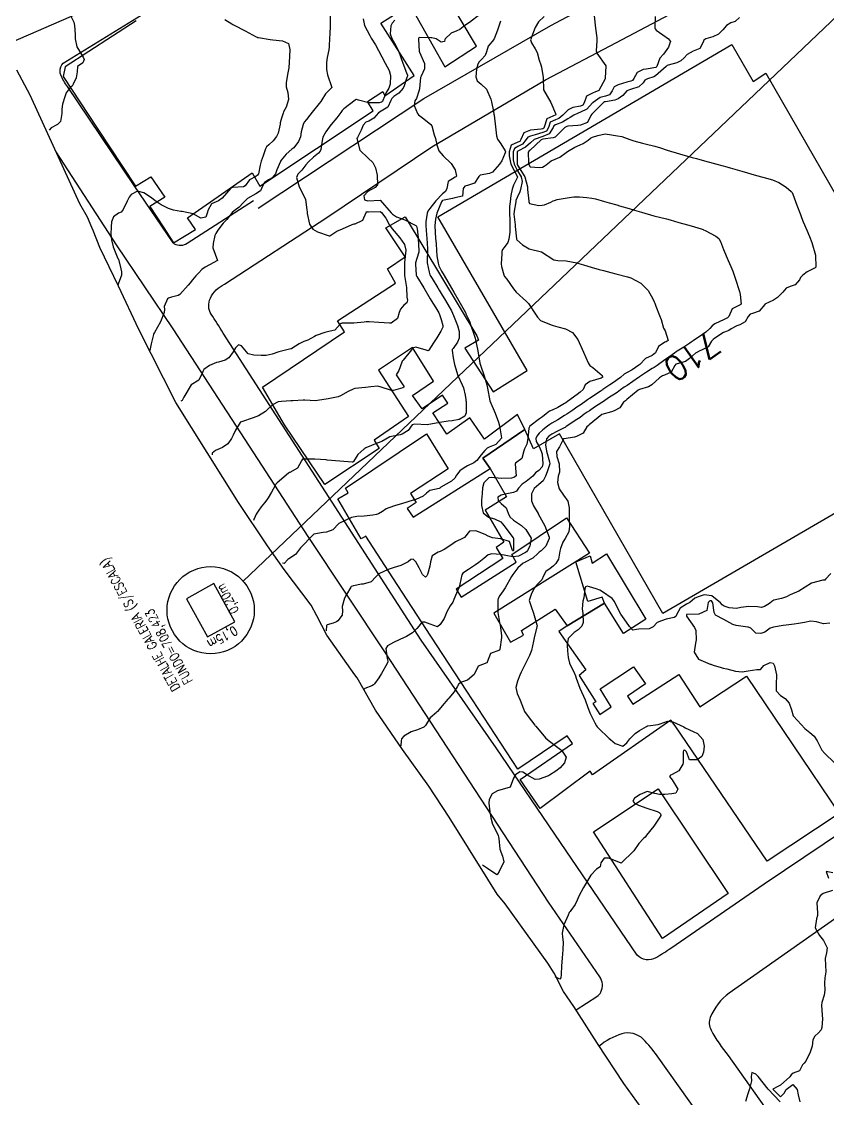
# Model space of a CAD drawing. Header units: metres. Extents: x 298520 to 308411, y 7433745 to 7450750.
# Drawn here: x 307420.9 to 307550.6, y 7434350.4 to 7434523.5 of the extents above; entities that cross this region are included whole.
import ezdxf
from ezdxf.enums import TextEntityAlignment as Align

# ---------------------------------------------------------------- set-up
doc = ezdxf.new("R2010")
doc.units = ezdxf.units.M
doc.header["$LTSCALE"] = 10
doc.linetypes.add('CONTINUO', pattern=[0])
for name, color, linetype in [('Area', 45, 'Continuous'), ('Cotas', 45, 'Continuous'), ('Curvas de Nivel 1m', 11, 'Continuous'), ('Curvas de Nivel 5m', 15, 'Continuous'), ('Edificações', 30, 'Continuous'), ('TEXTO', 45, 'Continuous'), ('Vias Primárias', 230, 'Continuous')]:
    doc.layers.add(name, color=color, linetype=linetype)
doc.styles.add('ROMANS', font='romans', dxfattribs={"height": 0.2})
doc.styles.add('Style-STANDARD', font='STANDARD.shx')

msp = doc.modelspace()

# ---------------------------------------------------------------- linework, layer by layer
at = {"layer": 'Area'}
msp.add_polyline3d([(307521.2, 7434348.15, 714.58), (307517.72, 7434352.97, 714.68), (307513.47, 7434359.37, 708.46), (307509.68, 7434365.32, 708.65), (307507.99, 7434367.77, 714.06), (307506.51, 7434370.71, 714.01), (307505.5, 7434372.3, 714.02), (307498.65, 7434381.82, 714.55), (307497.34, 7434383.37, 714.36), (307495.84, 7434385.78, 712.64), (307489.65, 7434395.74, 714.65), (307486.36, 7434400.69, 713.29), (307482.14, 7434406.62, 714.68), (307477.83, 7434412.94, 717.25), (307474.87, 7434418.12, 715.27), (307474.49, 7434418.61, 715.5), (307470, 7434424.96, 716.23), (307468.38, 7434428.07, 716.09), (307467.45, 7434429.77, 714.9), (307463.11, 7434435.51, 713.87), (307460.48, 7434439.31, 718.08), (307455.78, 7434446.27, 720.07), (307445.73, 7434462.31, 719.24), (307439.81, 7434474.07, 717.93), (307436.52, 7434480.98, 718.51), (307433.54, 7434487.19, 718.73), (307432.47, 7434489.94, 719.03), (307432.24, 7434490.41, 719.1), (307431.53, 7434492.1, 720.8), (307430.33, 7434494.23, 721.79), (307422.62, 7434511.1, 720.27), (307422.34, 7434511.67, 720.26), (307420.18, 7434515.67, 720.37)], dxfattribs=at)
at = {"layer": 'Curvas de Nivel 1m', "flags": 128}
for points, elevation in [([(307453.61, 7434523.83), (307454.74, 7434523.11), (307454.9, 7434523.01), (307455.12, 7434522.89), (307456.89, 7434521.98), (307458.66, 7434521.06), (307458.8, 7434520.99), (307458.87, 7434520.96), (307459, 7434520.93), (307460.87, 7434520.63), (307461.34, 7434520.57), (307462.87, 7434520.39), (307463.81, 7434519.96), (307464.06, 7434519), (307463.97, 7434517.87), (307463.96, 7434517), (307463.89, 7434516.08), (307463.68, 7434515.01), (307463.44, 7434513.66), (307463.46, 7434513.01), (307463.7, 7434512.08), (307463.85, 7434511), (307463.48, 7434509.75), (307463.05, 7434509.02), (307462.95, 7434508.79), (307462.72, 7434508), (307462.51, 7434507.22), (307462.47, 7434507.02), (307462.15, 7434505.57), (307461.9, 7434505.03), (307461.36, 7434504.35), (307460.67, 7434503.7), (307460.32, 7434503.39), (307460.16, 7434503.05), (307459.77, 7434501.93), (307459.43, 7434501.05), (307459.27, 7434500.41), (307459, 7434499.06), (307458.85, 7434498.82), (307458.61, 7434498.64), (307457.57, 7434498.1), (307456.85, 7434497.09), (307456.58, 7434496.95), (307454.86, 7434496.83), (307454.58, 7434496.73), (307453.19, 7434495.13), (307452.56, 7434494.73), (307451.47, 7434494.23), (307450.88, 7434493.16), (307450.8, 7434492.89), (307450.53, 7434492.06), (307449.75, 7434491.94), (307448.53, 7434492.61), (307446.75, 7434492.99), (307446.54, 7434493.02), (307445.35, 7434493.22), (307444.55, 7434493.46), (307443.37, 7434494.06), (307442.56, 7434494.6), (307441.65, 7434495.27), (307440.57, 7434495.99), (307439.59, 7434496.27), (307438.57, 7434495.72), (307438.26, 7434495.3), (307437.91, 7434494.66), (307437.27, 7434493.32), (307436.95, 7434492.91), (307436.53, 7434492.72), (307435.7, 7434492.16), (307435.42, 7434491.34), (307435.32, 7434490.52), (307435.31, 7434489.34), (307435.4, 7434488.42), (307435.66, 7434487.34), (307436.44, 7434485.47), (307436.49, 7434485.37), (307436.5, 7434485.33), (307436.89, 7434483.79), (307437, 7434483.32), (307436.99, 7434482.75), (307436.47, 7434481.33), (307436.45, 7434481.28), (307436.44, 7434481.23)], 719), ([(307470.54, 7434524.92), (307470.54, 7434523.29), (307470.53, 7434522.92), (307470.45, 7434521.35), (307470.43, 7434520.92), (307470.35, 7434519.43), (307470.29, 7434518.93), (307470.04, 7434517.72), (307469.95, 7434516.93), (307469.96, 7434515.78), (307470.07, 7434514.93), (307470.78, 7434512.92), (307469.79, 7434511.91), (307469.17, 7434510.94), (307469.01, 7434510.68), (307468.75, 7434510.35), (307467.64, 7434508.96), (307467.24, 7434508.45), (307466.72, 7434507.79), (307466.36, 7434507.32), (307466.19, 7434506.98), (307465.89, 7434505.77), (307465.76, 7434504.98), (307465.45, 7434504.21), (307464.67, 7434503.24), (307464.38, 7434502.99), (307463.46, 7434502.2), (307462.64, 7434501.22), (307462.56, 7434501.1), (307462.52, 7434501.02), (307461.98, 7434499.66), (307461.73, 7434499.03), (307461.22, 7434498.41), (307460.6, 7434498.07), (307459.99, 7434497.65), (307459.65, 7434497.05), (307459.31, 7434496.32), (307458.57, 7434495.84), (307457.25, 7434495.08), (307456.56, 7434494.36), (307455.93, 7434493.71), (307455.11, 7434493.1), (307454.8, 7434492.85), (307454.53, 7434492.48), (307453.93, 7434491.71), (307453.34, 7434491.13), (307452.5, 7434489.99), (307452.17, 7434489.47), (307451.98, 7434489.15), (307451.74, 7434487.88), (307451.65, 7434487.15), (307452.44, 7434485.14), (307451.16, 7434484.42), (307450.43, 7434484.03), (307449.91, 7434483.68), (307449.42, 7434483.17), (307448.94, 7434482.65), (307448.41, 7434482.04), (307448.03, 7434481.55), (307447.74, 7434481.19), (307446.38, 7434479.65), (307446.11, 7434479.48), (307445.04, 7434479.22), (307444.53, 7434479.07), (307444.37, 7434478.95), (307443.87, 7434477.72), (307443.89, 7434477.24), (307443.86, 7434476.76), (307443.29, 7434475.25), (307442.31, 7434473.56), (307442.18, 7434473.38), (307442.12, 7434473.26), (307441.78, 7434471.77), (307441.57, 7434470.67)], 718), ([(307475.84, 7434523.94), (307476.02, 7434522.86), (307476.88, 7434521.24), (307477.13, 7434520.85), (307477.79, 7434519.76), (307478.29, 7434518.83), (307478.84, 7434517.81), (307479.38, 7434516.81), (307480.01, 7434515.61), (307480.24, 7434514.81), (307480.17, 7434513.42), (307479.93, 7434512.81), (307479.5, 7434512.09), (307478.98, 7434510.82), (307478.91, 7434510.66), (307478.75, 7434510.56), (307478.37, 7434510.45), (307476.75, 7434510.45), (307475.06, 7434510.87), (307474.75, 7434510.97), (307474.66, 7434510.96), (307474.52, 7434510.87), (307472.74, 7434509.49), (307472.45, 7434509.19), (307472.23, 7434508.9), (307471.59, 7434508.05), (307470.7, 7434506.98), (307470.68, 7434506.95), (307470.65, 7434506.92), (307469.83, 7434505.79), (307469.37, 7434504.93), (307469.22, 7434504.39), (307469.02, 7434502.94), (307468.93, 7434502.66), (307468.65, 7434502.36), (307467.87, 7434501.73), (307467.02, 7434500.96), (307466.63, 7434500.48), (307465.95, 7434499.65), (307465.31, 7434498.98), (307465.12, 7434498.47), (307465.54, 7434496.98), (307466.56, 7434494.97), (307466.8, 7434493.23), (307466.81, 7434492.97), (307466.83, 7434492.67), (307467.22, 7434490.96), (307467.72, 7434490.17), (307468.5, 7434489.71), (307470.34, 7434489.08), (307470.49, 7434489.1), (307471.58, 7434489.83), (307472.51, 7434490.23), (307474.08, 7434490.88), (307474.38, 7434491), (307474.52, 7434491.04), (307475.79, 7434491.59), (307476.3, 7434492.85), (307476.43, 7434492.97), (307476.54, 7434492.96), (307476.66, 7434492.96), (307478.54, 7434492.97), (307478.79, 7434492.82), (307479.44, 7434491.9), (307480.05, 7434490.8), (307480.51, 7434490.2), (307481.71, 7434488.79), (307482.48, 7434487.68), (307482.7, 7434486.78), (307482.49, 7434484.82), (307482.48, 7434484.78), (307482.44, 7434482.8), (307482.45, 7434482.78), (307482.46, 7434482.74), (307482.78, 7434480.77), (307482.86, 7434479.25), (307482.94, 7434478.77), (307482.83, 7434478.31), (307482.36, 7434477.95), (307481.8, 7434477.33), (307481.59, 7434476.79), (307481.32, 7434475.8), (307480.33, 7434475.06), (307480.08, 7434475.04), (307478.33, 7434475.18), (307476.79, 7434475.3), (307476.33, 7434475.26), (307475.97, 7434475.21), (307474.33, 7434475.08), (307472.47, 7434475.05), (307472.32, 7434475.03), (307472.23, 7434475), (307472.12, 7434474.9), (307471.28, 7434473.94), (307470.31, 7434473.71), (307469.67, 7434473.57), (307468.3, 7434473.08), (307468.01, 7434472.94), (307466.91, 7434472.35), (307466.29, 7434472.1), (307465.54, 7434471.72), (307464.38, 7434470.99), (307464.32, 7434470.95), (307464.27, 7434470.93), (307464.21, 7434470.93), (307462.27, 7434470.46), (307461.23, 7434470.07), (307460.26, 7434469.87), (307459.42, 7434469.89), (307458.26, 7434469.94), (307457.33, 7434470.14), (307456.54, 7434471.09), (307456.28, 7434471.4), (307455.81, 7434471.56), (307455.32, 7434471.1), (307454.92, 7434470.45), (307454.26, 7434469.48), (307453.68, 7434469.12), (307452.56, 7434468.82), (307452.25, 7434468.72), (307451.14, 7434468.25), (307450.23, 7434467.61), (307450.07, 7434467.32), (307450.04, 7434467.16), (307449.45, 7434465.93), (307448.2, 7434465.18), (307447.02, 7434463.2), (307446.73, 7434462.64), (307446.51, 7434462.54)], 717), ([(307480.91, 7434523.7), (307480.49, 7434523.22), (307480.25, 7434522.81), (307480.18, 7434521.51), (307480.43, 7434520.8), (307480.87, 7434520.03), (307481.5, 7434518.79), (307481.89, 7434517.73), (307482.21, 7434516.79), (307482.81, 7434515.26), (307482.93, 7434514.9), (307482.93, 7434514.78), (307482.8, 7434514.35), (307482.41, 7434513.16), (307482.23, 7434512.79), (307481.56, 7434512), (307480.76, 7434511.45), (307480.42, 7434511.14), (307480.28, 7434510.8), (307479.81, 7434509.74), (307478.74, 7434509.08), (307478.29, 7434508.83), (307477.56, 7434508), (307476.71, 7434507.52), (307476.25, 7434507.32), (307475.84, 7434506.86), (307475.52, 7434506.03), (307474.89, 7434504.87), (307474.82, 7434504.73), (307475.3, 7434502.86), (307476.64, 7434501.55), (307477.4, 7434500.84), (307477.82, 7434500.03), (307478.07, 7434498.83), (307478.12, 7434497.29), (307477.77, 7434496.83), (307476.58, 7434496.2), (307475.92, 7434495.5), (307476.06, 7434494.86), (307476.56, 7434494.69), (307478.56, 7434494.82), (307480.3, 7434492.8), (307480.54, 7434492.56), (307481.18, 7434492.14), (307482.53, 7434491.66), (307484.28, 7434490.75), (307484.39, 7434490.63), (307484.51, 7434490.2), (307484.65, 7434488.75), (307484.66, 7434488.58), (307484.79, 7434486.75), (307484.77, 7434486.44), (307484.45, 7434485.46), (307484.23, 7434484.75), (307484.21, 7434484.52), (307484.35, 7434482.75), (307484.42, 7434482.56), (307485.57, 7434480.74), (307486.38, 7434479.36), (307486.61, 7434478.96), (307486.75, 7434478.72), (307487.52, 7434477.55), (307488, 7434476.71), (307488.09, 7434476.45), (307488.33, 7434475.67), (307488.62, 7434474.7), (307488.61, 7434474.41), (307488.31, 7434473.8), (307487.65, 7434472.71), (307487.12, 7434471.89), (307486.37, 7434470.73), (307486.27, 7434470.63), (307485.92, 7434470.73), (307484.28, 7434471.21), (307483.93, 7434471.1), (307483.57, 7434470.76), (307482.26, 7434469.13), (307482.09, 7434468.94), (307482.01, 7434468.78), (307481.56, 7434467.46), (307481.11, 7434466.79), (307482.21, 7434465.15), (307482.37, 7434464.94), (307482.35, 7434464.78), (307482.2, 7434464.66), (307480.72, 7434464.27), (307480.2, 7434464.31), (307478.71, 7434464.81), (307478.2, 7434464.97), (307477.07, 7434464.84), (307476.2, 7434464.71), (307474.51, 7434464.56), (307474.2, 7434464.48), (307473.42, 7434464.1), (307472.19, 7434463.4), (307471.83, 7434463.26), (307470.18, 7434462.92), (307468.49, 7434462.63), (307468.18, 7434462.61), (307466.46, 7434462.68), (307466.18, 7434462.68), (307464.55, 7434462.61), (307464.18, 7434462.59), (307462.69, 7434462.49), (307462.17, 7434462.41), (307461.24, 7434461.96), (307460.28, 7434461.04), (307460.22, 7434460.97), (307460.15, 7434460.9), (307459.01, 7434460.18), (307458.14, 7434459.84), (307456.27, 7434459.22), (307456.13, 7434459.17), (307456.09, 7434459.14), (307456.05, 7434459.09), (307455.34, 7434457.87), (307454.94, 7434457.1), (307454.67, 7434456.53), (307454.09, 7434455.7), (307453.22, 7434455.12), (307452.08, 7434454.61), (307451.56, 7434454.17), (307451.56, 7434453.91)], 716), ([(307504.92, 7434524.29), (307504, 7434523.43), (307503.46, 7434522.53), (307502.88, 7434520.98), (307502.75, 7434520.67), (307502.72, 7434520.54), (307502.87, 7434520.06), (307503.44, 7434519.12), (307503.76, 7434518.53), (307504.08, 7434517.27), (307504.34, 7434516.52), (307504.45, 7434516.15), (307504.72, 7434514.51), (307504.73, 7434514.44), (307504.78, 7434512.51), (307505.98, 7434510.5), (307506.74, 7434508.75), (307506.77, 7434508.53), (307506.75, 7434508.49), (307505.33, 7434507.9), (307504.92, 7434506.51), (307504.85, 7434506.36), (307504.7, 7434506.29), (307504.41, 7434506.23), (307502.7, 7434506.04), (307501.63, 7434505.61), (307501.17, 7434504.56), (307500.98, 7434504.25), (307500.68, 7434504.12), (307499.62, 7434503.62), (307499.3, 7434502.57), (307499.3, 7434501.93), (307499.54, 7434500.57), (307500.61, 7434498.57), (307500.61, 7434498.53), (307499.95, 7434497.21), (307499.77, 7434496.57), (307499.57, 7434495.58), (307499.43, 7434494.57), (307499.35, 7434493.78), (307499.33, 7434492.57), (307499.36, 7434491.74), (307499.41, 7434490.57), (307499.38, 7434489.7), (307499.21, 7434488.57), (307499.06, 7434487.99), (307498.47, 7434487.2), (307498.18, 7434486.87), (307498.11, 7434486.59), (307498.09, 7434486.22), (307498, 7434484.59), (307498.03, 7434484.18), (307498.43, 7434482.83), (307498.54, 7434482.58), (307498.88, 7434482.11), (307499.97, 7434480.56), (307500.39, 7434480.06), (307502.05, 7434478.54), (307502.37, 7434478.2), (307503.52, 7434476.52), (307503.83, 7434476.01), (307504.33, 7434475.47), (307506.03, 7434474.78), (307506.33, 7434474.71), (307507.11, 7434474.48), (307508.32, 7434474.13), (307509.43, 7434473.57), (307510.3, 7434472.44), (307511.2, 7434470.43), (307511.98, 7434468.7), (307512.14, 7434468.42), (307512.25, 7434468.29), (307512.74, 7434467.92), (307514.23, 7434466.65), (307514.29, 7434466.39), (307514.26, 7434466.35), (307514.22, 7434466.33), (307514.06, 7434466.23), (307512.22, 7434465.69), (307511.48, 7434465.15), (307511.15, 7434464.43), (307510.68, 7434463.96), (307510.19, 7434463.62), (307508.64, 7434462.46), (307508.38, 7434462.27), (307508.18, 7434462.15), (307507.11, 7434461.54), (307506.16, 7434461.08), (307505.74, 7434460.91), (307505.24, 7434460.5), (307504.62, 7434460.03), (307504.14, 7434459.69), (307502.62, 7434458.53), (307502.45, 7434458.21), (307502.26, 7434456.54), (307502.09, 7434455.62), (307501.75, 7434454.88), (307501.61, 7434454.54), (307501.29, 7434453.33), (307500.3, 7434452.56), (307500.22, 7434452.4), (307500.4, 7434450.56), (307500.21, 7434450.38), (307500.03, 7434450.29), (307499.66, 7434450.19), (307498.03, 7434450.14), (307496.37, 7434450.27), (307496.03, 7434450.22), (307495.2, 7434449.44), (307494.99, 7434448.62), (307494.92, 7434447.7), (307494.83, 7434446.62), (307494.84, 7434445.76), (307495.09, 7434444.62), (307495.96, 7434443.89), (307496.92, 7434443.63), (307497.95, 7434443.15), (307498.21, 7434442.85), (307498.41, 7434442.58), (307499.91, 7434440.6), (307499.94, 7434440.56), (307499.95, 7434440.53), (307499.98, 7434438.56), (307499.94, 7434438.52), (307499.89, 7434438.51), (307499.82, 7434438.56), (307499.33, 7434439.99), (307497.91, 7434440.42), (307496.59, 7434440.6), (307495.92, 7434440.87), (307495.42, 7434441.11), (307493.93, 7434441.71), (307492.9, 7434441.68), (307492.08, 7434440.66), (307491.91, 7434440.53), (307490.64, 7434439.94), (307489.9, 7434439.41), (307488.81, 7434438.7), (307488.2, 7434438.4), (307487.89, 7434438.27), (307486.89, 7434437.71), (307486.62, 7434436.72), (307486.53, 7434436.05), (307486.15, 7434434.73), (307486.07, 7434434.49), (307485.84, 7434434.28), (307485.35, 7434434.73), (307484.81, 7434435.79), (307484.29, 7434436.75), (307483.87, 7434437.17), (307483.5, 7434437.12), (307483.04, 7434436.76), (307481.86, 7434436.14), (307480.83, 7434435.81), (307479.85, 7434435.53), (307478.34, 7434434.82), (307477.84, 7434434.31), (307477.13, 7434433.54), (307475.83, 7434433.17), (307475.55, 7434433.13), (307474.26, 7434432.87), (307473.92, 7434432.77), (307473.82, 7434432.65), (307473.17, 7434431.51), (307472.83, 7434430.88), (307472.47, 7434429.58), (307472.51, 7434428.89), (307472.47, 7434428.18), (307471.75, 7434427.27), (307471.53, 7434427.12), (307471.02, 7434426.91), (307470.03, 7434426.63), (307469.95, 7434426.49), (307469.9, 7434425.67)], 713), ([(307512.92, 7434524.42), (307513.15, 7434522.42), (307513.35, 7434520.89), (307513.35, 7434520.41), (307513.24, 7434518.8), (307513.35, 7434518.41), (307514.82, 7434516.39), (307514.72, 7434514.39), (307514.7, 7434514.29), (307513.68, 7434512.41), (307513.05, 7434512.15), (307512.78, 7434512.07), (307511.7, 7434511.49), (307511.33, 7434510.43), (307511.11, 7434510.08), (307510.75, 7434509.93), (307509.5, 7434509.7), (307508.74, 7434509.3), (307507.92, 7434508.47), (307507.28, 7434507.93), (307506.72, 7434507.72), (307505.89, 7434507.33), (307505.59, 7434506.5), (307505.28, 7434505.92), (307504.69, 7434505.66), (307503.44, 7434505.28), (307502.69, 7434505.11), (307502.28, 7434504.95), (307502.03, 7434504.55), (307501.43, 7434503.8), (307500.67, 7434503.43), (307500.11, 7434503.12), (307499.94, 7434502.57), (307499.92, 7434501.29), (307500.06, 7434500.57), (307500.62, 7434499.53), (307501.2, 7434498.55), (307501.34, 7434497.81), (307501.11, 7434496.55), (307501, 7434496.13), (307500.57, 7434495.25), (307500.37, 7434494.76), (307500.33, 7434494.56), (307500.06, 7434493.06), (307500.05, 7434492.56), (307500.23, 7434490.85), (307500.26, 7434490.56), (307500.46, 7434488.6), (307500.46, 7434488.56), (307500.49, 7434488.42), (307501.41, 7434487.62), (307502.47, 7434487.02), (307504.46, 7434486.51), (307506.45, 7434485.25), (307507.07, 7434485.1), (307508.45, 7434485.07), (307510.14, 7434484.75), (307510.45, 7434484.66), (307511.24, 7434484.43), (307512.44, 7434484.08), (307513.74, 7434483.7), (307514.43, 7434483.51), (307515.59, 7434483.22), (307516.43, 7434483), (307518.28, 7434482.5), (307518.42, 7434482.46), (307518.51, 7434482.43), (307518.8, 7434482.34), (307520.41, 7434481.51), (307521.63, 7434480.31), (307522.38, 7434478.97), (307522.58, 7434478.5), (307522.66, 7434478.3), (307522.86, 7434477.8), (307523.45, 7434476.28), (307523.69, 7434475.63), (307524.08, 7434474.27), (307524.15, 7434474.1), (307524.32, 7434473.84), (307524.82, 7434472.26), (307524.5, 7434472.07), (307524.3, 7434472), (307523.26, 7434471.32), (307522.77, 7434470.29), (307522.27, 7434469.87), (307521.2, 7434469.37), (307520.25, 7434468.44), (307520.12, 7434468.32), (307519.02, 7434467.55), (307518.23, 7434467.12), (307517.73, 7434466.85), (307517.16, 7434466.36), (307516.64, 7434465.94), (307516.22, 7434465.66), (307515.44, 7434465.15), (307514.34, 7434464.39), (307514.26, 7434464.33), (307514.2, 7434464.29), (307513.87, 7434464.07), (307512.19, 7434462.94), (307511.88, 7434462.73), (307511.44, 7434462.43), (307510.69, 7434461.92), (307510.17, 7434461.57), (307509.5, 7434461.11), (307508.52, 7434460.46), (307508.15, 7434460.22), (307507.08, 7434459.54), (307506.14, 7434459), (307505.83, 7434458.8), (307505.41, 7434458.5), (307504.7, 7434457.93), (307504.12, 7434457.42), (307503.7, 7434456.93), (307503.58, 7434456.52), (307503.62, 7434456.04), (307504.09, 7434455.28), (307504.44, 7434454.51), (307504.56, 7434454.03), (307504.71, 7434452.5), (307504.58, 7434451.98), (307504.05, 7434451.41), (307503.53, 7434451.03), (307503.07, 7434450.52), (307502.02, 7434449.64), (307501.36, 7434449.2), (307500.78, 7434448.55), (307500.47, 7434448.09), (307500, 7434447.86), (307498.91, 7434447.67), (307498, 7434447.44), (307497.48, 7434447.1), (307497.51, 7434446.59), (307497.98, 7434446.09), (307498.8, 7434445.41), (307499.11, 7434444.57), (307499.37, 7434443.98), (307499.95, 7434443.44), (307501.24, 7434442.55), (307501.93, 7434441.94), (307502.79, 7434440.53), (307502.62, 7434439.25), (307502.23, 7434438.54), (307502.07, 7434438.36), (307501.89, 7434438.23), (307500.78, 7434437.65), (307499.88, 7434437.53), (307498.72, 7434437.74), (307497.88, 7434437.9), (307496.47, 7434438.02), (307495.88, 7434437.86), (307495.2, 7434437.29), (307494.38, 7434436.62), (307493.86, 7434436.24), (307492.72, 7434435.52), (307491.85, 7434434.93), (307491.65, 7434434.66), (307491.35, 7434433.14), (307491.23, 7434432.67), (307490.8, 7434431.68), (307490.41, 7434430.67), (307490.22, 7434430.25), (307489.78, 7434429.68), (307489.25, 7434428.69), (307488.82, 7434427.63), (307488.22, 7434426.7), (307487.74, 7434426.31), (307486.58, 7434426.72), (307485.75, 7434427.05), (307485.41, 7434427.07), (307485.03, 7434426.74), (307484.45, 7434426.03), (307483.73, 7434425.36), (307482.78, 7434424.76), (307481.72, 7434424.27), (307480.7, 7434423.81), (307479.71, 7434423.26), (307479.46, 7434422.8), (307479.68, 7434421.19), (307479.77, 7434420.8), (307479.78, 7434420.69), (307479.67, 7434420.39), (307478.79, 7434418.81), (307478.33, 7434418.13), (307477.63, 7434417.13), (307477.48, 7434416.98), (307477.2, 7434416.83), (307476.09, 7434416.38), (307475.99, 7434416.29)], 712), ([(307522.73, 7434524.3), (307522.7, 7434522.5), (307522.75, 7434522.3), (307522.89, 7434522.12), (307523.98, 7434521.38), (307524.88, 7434520.74), (307525.2, 7434520.27), (307525.11, 7434520.03), (307524.86, 7434519.38), (307524.09, 7434518.28), (307523.49, 7434517.64), (307522.98, 7434516.3), (307522.82, 7434516.14), (307521.28, 7434515.85), (307520.82, 7434515.78), (307519.82, 7434515.33), (307519.28, 7434514.34), (307519.1, 7434514.03), (307518.8, 7434513.91), (307518.2, 7434513.75), (307516.79, 7434513.36), (307516.14, 7434513.03), (307515.82, 7434512.38), (307515.42, 7434511.74), (307514.77, 7434511.53), (307513.89, 7434511.28), (307512.75, 7434510.5), (307512.71, 7434510.46), (307512.69, 7434510.42), (307511.74, 7434509.44), (307510.74, 7434508.93), (307510.37, 7434508.81), (307509.69, 7434508.45), (307509.1, 7434508.09), (307508.72, 7434507.88), (307507.84, 7434507.35), (307506.71, 7434506.89), (307506.45, 7434506.75), (307506.33, 7434506.49), (307505.71, 7434505.48), (307504.69, 7434505.05), (307503.32, 7434504.53), (307502.68, 7434504.02), (307501.9, 7434503.32), (307500.66, 7434502.66), (307500.6, 7434502.62), (307500.58, 7434502.56), (307500.56, 7434500.64), (307500.57, 7434500.56), (307500.63, 7434500.45), (307501.78, 7434498.55), (307502.2, 7434496.93), (307502.23, 7434496.54), (307502.44, 7434494.67), (307502.45, 7434494.54), (307502.56, 7434494.27), (307504.02, 7434493.98), (307504.56, 7434494), (307504.98, 7434494.09), (307505.96, 7434494.5), (307506.36, 7434494.69), (307506.57, 7434494.78), (307507, 7434494.92), (307508.57, 7434495.2), (307509.68, 7434495.34), (307510.57, 7434495.36), (307511.76, 7434495.24), (307512.57, 7434495.13), (307513.17, 7434495.01), (307514.57, 7434494.61), (307515.36, 7434494.38), (307516.56, 7434494.04), (307517.02, 7434493.91), (307518.55, 7434493.46), (307519.42, 7434493.21), (307520.55, 7434492.88), (307522.54, 7434492.3), (307524.54, 7434491.81), (307525.15, 7434491.65), (307526.53, 7434491.25), (307527.91, 7434490.85), (307528.52, 7434490.67), (307530.1, 7434490.21), (307530.43, 7434490.12), (307530.51, 7434490.07), (307530.78, 7434489.92), (307532.5, 7434489.03), (307532.96, 7434488.64), (307533.22, 7434488.17), (307533.72, 7434486.91), (307534.03, 7434486.16), (307534.15, 7434485.85), (307534.45, 7434485.14), (307534.87, 7434484.15), (307535.19, 7434483.39), (307535.65, 7434482.14), (307536.21, 7434480.32), (307536.27, 7434480.13), (307536.39, 7434479.67), (307536.55, 7434478.13), (307536.46, 7434478.04), (307536.37, 7434478.01), (307535.12, 7434477.38), (307534.56, 7434476.15), (307534.47, 7434476.02), (307534.34, 7434475.94), (307533.81, 7434475.63), (307532.33, 7434474.96), (307531.86, 7434474.66), (307531.49, 7434474.19), (307530.88, 7434473.63), (307530.31, 7434473.25), (307528.85, 7434472.22), (307528.53, 7434472), (307528.3, 7434471.85), (307527.31, 7434471.22), (307526.28, 7434470.57), (307526.08, 7434470.45), (307525.82, 7434470.25), (307524.93, 7434469.6), (307524.26, 7434469.16), (307523.03, 7434468.29), (307522.57, 7434467.97), (307522.24, 7434467.76), (307521.35, 7434467.2), (307520.22, 7434466.44), (307520.15, 7434466.39), (307520.05, 7434466.32), (307518.21, 7434465.08), (307517.77, 7434464.79), (307517.18, 7434464.36), (307516.62, 7434463.95), (307516.2, 7434463.68), (307515.39, 7434463.18), (307514.25, 7434462.39), (307514.21, 7434462.36), (307514.18, 7434462.35), (307513.01, 7434461.56), (307512.16, 7434461), (307511.82, 7434460.77), (307511.35, 7434460.43), (307510.66, 7434459.93), (307510.14, 7434459.59), (307508.46, 7434458.47), (307508.27, 7434458.33), (307508.13, 7434458.26), (307506.94, 7434457.67), (307506.11, 7434457.24), (307505.67, 7434456.94), (307505.3, 7434456.5), (307505.09, 7434455.5), (307505.29, 7434454.5), (307505.77, 7434452.79), (307505.79, 7434452.49), (307505.36, 7434451.18), (307505.09, 7434450.5), (307504.76, 7434449.77), (307504.02, 7434449.14), (307503.28, 7434448.52), (307502.88, 7434447.65), (307502.85, 7434446.53), (307503.18, 7434445.73), (307503.93, 7434444.51), (307503.94, 7434444.49), (307503.96, 7434444.46), (307505.02, 7434442.5), (307505.7, 7434440.7), (307505.72, 7434440.49), (307505.16, 7434439.23), (307504.43, 7434438.5), (307504.1, 7434438.3), (307503.89, 7434438.09), (307503.09, 7434437.31), (307501.86, 7434436.67), (307501.77, 7434436.64), (307501.54, 7434436.54), (307500.65, 7434435.76), (307499.84, 7434434.68), (307499.76, 7434434.56), (307499.63, 7434434.36), (307498.62, 7434432.58), (307498.32, 7434432.08), (307497.8, 7434431.32), (307497.52, 7434430.87), (307497.45, 7434430.59), (307497.47, 7434428.9), (307497.48, 7434428.59), (307497.75, 7434427.01), (307497.83, 7434426.59), (307498.03, 7434424.89), (307498.03, 7434424.59), (307497.8, 7434422.68), (307497.75, 7434422.59), (307497.73, 7434422.56), (307497.7, 7434422.54), (307496.3, 7434422), (307495.74, 7434420.61), (307495.72, 7434420.56), (307495.67, 7434420.53), (307494.32, 7434419.97), (307493.65, 7434418.63), (307492.57, 7434417.71), (307491.63, 7434417.43), (307491.17, 7434417.13), (307490.91, 7434416.67), (307490.45, 7434415.84), (307489.6, 7434414.86), (307489.43, 7434414.68), (307488.52, 7434413.62), (307487.74, 7434412.71), (307487.66, 7434412.63), (307487.58, 7434412.56), (307486.58, 7434411.71), (307486, 7434410.73), (307485.82, 7434410.46), (307485.55, 7434410.21), (307484.53, 7434409.75), (307483.54, 7434409.43), (307482.37, 7434408.77), (307481.99, 7434408.31), (307481.91, 7434407.99), (307481.88, 7434407.21)], 711), ([(307497.89, 7434523.57), (307497.56, 7434522.6), (307497.41, 7434522.09), (307496.87, 7434520.74), (307496.83, 7434520.66), (307496.79, 7434520.61), (307495.93, 7434519.55), (307495.64, 7434518.62), (307495.44, 7434518.03), (307494.83, 7434517.41), (307494.45, 7434517.01), (307494.24, 7434516.64), (307494.01, 7434515.84), (307493.93, 7434514.64), (307494.14, 7434513.98), (307494.79, 7434513.44), (307495.61, 7434512.62), (307496.32, 7434511.05), (307496.44, 7434510.61), (307496.74, 7434509.04), (307496.81, 7434508.68), (307496.83, 7434508.61), (307496.86, 7434508.48), (307497.1, 7434506.6), (307497.23, 7434505.14), (307497.42, 7434504.6), (307497.96, 7434503.87), (307498.66, 7434502.71), (307498.67, 7434502.58), (307498.66, 7434502.4), (307498.1, 7434501.13), (307497.72, 7434500.59), (307496.62, 7434499.33), (307496.14, 7434499.09), (307494.61, 7434498.83), (307494.41, 7434498.63), (307493.72, 7434497.52), (307492.59, 7434497.19), (307492.18, 7434497.08), (307491.88, 7434496.67), (307491.8, 7434495.43), (307490.57, 7434495.19), (307490.16, 7434495.09), (307488.56, 7434494.74), (307488.5, 7434494.7), (307488.43, 7434494.57), (307487.68, 7434492.71), (307487.46, 7434491.78), (307487.36, 7434490.72), (307487.39, 7434489.6), (307487.47, 7434488.72), (307487.55, 7434487.78), (307487.59, 7434486.71), (307487.64, 7434485.9), (307487.85, 7434484.71), (307488, 7434484.27), (307488.43, 7434483.43), (307488.85, 7434482.7), (307489.41, 7434481.69), (307489.99, 7434480.68), (307490.39, 7434480.04), (307491.2, 7434478.67), (307492.25, 7434476.75), (307492.3, 7434476.66), (307492.34, 7434476.57), (307492.94, 7434475.26), (307493.14, 7434474.65), (307493.43, 7434473.76), (307493.8, 7434472.64), (307494.27, 7434470.63), (307494.58, 7434468.63), (307494.72, 7434468.16), (307495.24, 7434466.62), (307495.67, 7434465.15), (307495.8, 7434464.61), (307496.18, 7434462.61), (307497.05, 7434460.6), (307497.57, 7434459.16), (307497.72, 7434458.59), (307498.04, 7434456.66), (307498.03, 7434456.59), (307497.13, 7434455.57), (307496.09, 7434455.16), (307495.73, 7434454.97), (307495.39, 7434454.62), (307494.78, 7434453.91), (307494.07, 7434452.99), (307493.62, 7434452.64), (307492.56, 7434452.15), (307492.05, 7434451.85), (307491.37, 7434451.34), (307490.83, 7434450.67), (307490.53, 7434450.18), (307490.02, 7434449.7), (307488.32, 7434448.71), (307488.13, 7434448.59), (307488.01, 7434448.53), (307486.56, 7434448.17), (307486, 7434447.77), (307485.44, 7434447.28), (307484.26, 7434446.75), (307484.05, 7434446.69), (307483.98, 7434446.66), (307483.85, 7434446.62), (307481.98, 7434446.05), (307481, 7434445.76), (307479.97, 7434445.43), (307479.54, 7434445.23), (307478.91, 7434444.81), (307478.3, 7434444.47), (307477.96, 7434444.35), (307477.38, 7434444.25), (307475.96, 7434444.09), (307474.8, 7434444.02), (307473.95, 7434443.85), (307471.94, 7434442.9), (307470.96, 7434441.88), (307469.92, 7434441.49), (307469.41, 7434441.43), (307467.92, 7434441.2), (307467.78, 7434441.08), (307467.67, 7434440.94), (307465.89, 7434439.1), (307465.83, 7434439.04), (307465.78, 7434438.97), (307464.97, 7434437.89), (307463.87, 7434437.24), (307463.73, 7434437.12), (307463.14, 7434436.45), (307462.86, 7434436.5)], 714), ([(307550.96, 7434434.84), (307550.1, 7434433.96), (307549.98, 7434433.82), (307549.84, 7434433.79), (307549.67, 7434433.79), (307547.84, 7434433.31), (307545.82, 7434432.01), (307544.41, 7434431.43), (307543.81, 7434431.14), (307543, 7434430.84), (307541.8, 7434430.6), (307541.47, 7434430.39), (307541.12, 7434430.07), (307540.31, 7434429.55), (307539.79, 7434429.41), (307539.19, 7434429.49), (307537.79, 7434429.55), (307536.51, 7434429.4), (307535.78, 7434429.25), (307534.6, 7434429.33), (307533.79, 7434429.63), (307533.49, 7434429.86), (307533.25, 7434430.16), (307531.81, 7434431.27), (307530.59, 7434431.42), (307529.81, 7434431.18), (307529.12, 7434430.89), (307528.28, 7434430.22), (307527.79, 7434429.94), (307526.72, 7434429.31), (307526.18, 7434428.25), (307526.06, 7434427.96), (307525.77, 7434427.82), (307524.51, 7434427.51), (307523.76, 7434427.29), (307523.06, 7434426.98), (307522.39, 7434426.29), (307521.74, 7434425.97), (307520.13, 7434425.93), (307519.74, 7434425.88), (307519.16, 7434425.75), (307518.62, 7434426.34), (307517.76, 7434427.58), (307517.19, 7434428.36), (307516.57, 7434429.58), (307516.22, 7434430.37), (307515.8, 7434430.86), (307514.26, 7434431.94), (307513.82, 7434432.19), (307513.27, 7434432.4), (307512.16, 7434432.75), (307511.83, 7434432.83), (307511.52, 7434432.73), (307511.42, 7434432.42), (307511.25, 7434430.97), (307511.12, 7434430.43), (307511.02, 7434429.18), (307511.12, 7434428.43), (307511.17, 7434427.01), (307510.97, 7434426.43), (307510.37, 7434425.8), (307509.73, 7434425.39), (307508.77, 7434424.45), (307508.62, 7434423.36), (307508.66, 7434422.46), (307508.74, 7434421.4), (307508.96, 7434420.45), (307509.18, 7434419.96), (307509.66, 7434419.06), (307509.91, 7434418.44), (307510.04, 7434418.05), (307510.63, 7434416.43), (307511.47, 7434414.56), (307511.53, 7434414.42), (307511.6, 7434414.25), (307512.07, 7434412.9), (307512.28, 7434412.41), (307513.05, 7434410.91), (307513.31, 7434410.39), (307513.4, 7434410.24), (307513.55, 7434410.07), (307515.35, 7434408.37), (307515.53, 7434408.21), (307516.32, 7434407.57), (307517.51, 7434407.15), (307518.18, 7434407.69), (307518.68, 7434408.33), (307519.54, 7434409.18), (307520.21, 7434409.65), (307521.33, 7434410.3), (307521.48, 7434410.38), (307521.55, 7434410.4), (307523.22, 7434410.61), (307523.56, 7434410.71), (307524.7, 7434411.13), (307525.56, 7434411.03), (307527.31, 7434410.23), (307527.55, 7434410.09), (307528.85, 7434409.51), (307529.54, 7434409.15), (307530.38, 7434408.19), (307530.58, 7434407.12), (307530.49, 7434406.19), (307530.23, 7434405.46), (307529.49, 7434404.92), (307528.25, 7434404.97), (307527.75, 7434406.23), (307527.51, 7434406.48), (307527.3, 7434406.44), (307527.24, 7434406.23), (307527.22, 7434404.5), (307527.18, 7434404.23), (307526.54, 7434403.17), (307525.47, 7434402.61), (307525.21, 7434402.5), (307525.05, 7434402.25), (307525.45, 7434401.72), (307526.37, 7434400.24), (307526.06, 7434399.61), (307525.43, 7434399.48), (307524.28, 7434399.4), (307523.42, 7434399.36), (307522.68, 7434399.53), (307521.43, 7434399.84), (307520.34, 7434399.4), (307519.42, 7434398.8), (307519.14, 7434398.32), (307519.41, 7434397.96), (307520.06, 7434397.66), (307521.4, 7434397.19), (307523.03, 7434396.64), (307523.39, 7434396.5), (307523.6, 7434396.27), (307523.62, 7434396.02), (307523.38, 7434395.57), (307522.49, 7434394.28), (307521.35, 7434392.83), (307521.1, 7434392.55), (307520.84, 7434392.3), (307520.13, 7434391.51), (307519.31, 7434390.32), (307517.29, 7434388.35), (307515.3, 7434389.18), (307514.55, 7434389.13), (307514.02, 7434388.38), (307513.89, 7434387.77), (307513.28, 7434387.37), (307512.41, 7434386.4), (307511.24, 7434384.42), (307510.5, 7434383.16), (307510.2, 7434382.43), (307509.9, 7434381.74), (307509.2, 7434380.73), (307509.05, 7434380.59), (307508.94, 7434380.44), (307508.74, 7434379.99), (307508.05, 7434378.46), (307507.8, 7434377.1), (307507.87, 7434376.46), (307507.96, 7434375.64), (307507.92, 7434374.46), (307507.81, 7434373.16), (307507.73, 7434372.46), (307507.68, 7434371.88), (307507.61, 7434370.46), (307507.58, 7434369.95), (307507.42, 7434369.75), (307506.66, 7434370.09)], 709), ([(307550.8, 7434426.9), (307549.76, 7434426.8), (307548.63, 7434427.1), (307547.76, 7434427.2), (307546.74, 7434427.02), (307545.76, 7434426.84), (307545.05, 7434426.72), (307543.75, 7434426.58), (307543.27, 7434426.52), (307541.75, 7434426.24), (307541.6, 7434426.21), (307541.21, 7434426.07), (307540.34, 7434425.47), (307539.73, 7434425.23), (307538.92, 7434425.27), (307538.08, 7434426.1), (307537.74, 7434426.23), (307537.62, 7434426.24), (307535.75, 7434426.49), (307535.22, 7434426.67), (307533.76, 7434427.46), (307532.4, 7434428.17), (307532.2, 7434428.59), (307532.02, 7434430.18), (307531.8, 7434430.45), (307531.5, 7434430.48), (307531.25, 7434430.19), (307531.03, 7434428.94), (307529.77, 7434428.35), (307527.82, 7434428.28), (307527.77, 7434428.27), (307527.75, 7434428.25), (307527.74, 7434428.23), (307527.77, 7434428.03), (307529.07, 7434426.21), (307529.25, 7434425.72), (307529.33, 7434424.21), (307529.19, 7434423.68), (307528.97, 7434422.21), (307529.69, 7434421.12), (307531.54, 7434420.32), (307531.67, 7434420.28), (307532.06, 7434420.17), (307533.31, 7434419.79), (307533.67, 7434419.69), (307534.25, 7434419.56), (307535.66, 7434419.2), (307536.73, 7434419.05), (307537.66, 7434419.25), (307539.04, 7434419.46), (307539.67, 7434419.44), (307539.95, 7434419.8), (307540.21, 7434420.07), (307541.19, 7434420.55), (307541.68, 7434420.46), (307541.92, 7434420.06), (307542.21, 7434418.61), (307542.23, 7434418.05), (307542.17, 7434417.53), (307542.15, 7434416.05), (307542.85, 7434415.28), (307543.61, 7434414.77), (307544.27, 7434414.02), (307544.64, 7434412.97), (307544.91, 7434412.02), (307545.57, 7434411.25), (307546.78, 7434410), (307547.55, 7434409.32), (307548.29, 7434408.73), (307548.77, 7434407.97), (307549.51, 7434406.52), (307549.96, 7434405.96), (307551.49, 7434404.53)], 708), ([(307551.28, 7434386.81), (307550.2, 7434387.03), (307550.6, 7434385.95)], 708), ([(307551.24, 7434383.94), (307549.72, 7434383.47), (307549.23, 7434383.13), (307548.7, 7434381.97), (307548.78, 7434380.38), (307548.8, 7434379.97), (307548.63, 7434379.41), (307548.45, 7434377.97), (307549.15, 7434376.73), (307549.78, 7434375.95), (307550.34, 7434374.74), (307550.27, 7434373.95), (307550.02, 7434373.05), (307550.09, 7434371.95), (307550.13, 7434370.9), (307549.97, 7434369.95), (307549.94, 7434369.07), (307550, 7434367.95), (307549.86, 7434367.14), (307549.5, 7434365.96), (307549.45, 7434365.53), (307549.56, 7434363.95), (307549.61, 7434363.34), (307549.52, 7434361.95), (307549.37, 7434361.57), (307548.97, 7434361.09), (307548.38, 7434360.55), (307548.08, 7434359.97), (307547.94, 7434358.97), (307547.63, 7434357.98), (307546.92, 7434356.54), (307546.66, 7434356.24), (307546.42, 7434355.99), (307545.9, 7434355), (307544.89, 7434354.62), (307544.57, 7434354.34), (307544.36, 7434354.02), (307542.87, 7434352.71), (307542.41, 7434352.5), (307541.65, 7434352.05), (307542.84, 7434350.81), (307543.45, 7434351.43), (307543.78, 7434352.03), (307544.87, 7434352.81), (307545.53, 7434352), (307545.72, 7434351.14), (307545.97, 7434350)], 708), ([(307542.83, 7434350.04), (307540.86, 7434352.06), (307539.28, 7434354.08), (307538.89, 7434354.48), (307538.24, 7434354.74), (307538.15, 7434354.09), (307538.18, 7434353.4), (307537.91, 7434352.09), (307537.64, 7434351.31), (307537.22, 7434350.1)], 708)]:
    msp.add_lwpolyline(points, dxfattribs=dict(at, elevation=elevation))
at = {"layer": 'Curvas de Nivel 5m', "flags": 128}
for points, elevation in [([(307428.91, 7434524.26), (307429.34, 7434523.42), (307429.46, 7434522.85), (307429.56, 7434521.41), (307429.55, 7434520.73), (307429.83, 7434519.41), (307430.83, 7434517.79), (307431.02, 7434517.4), (307430.82, 7434516.89), (307429.93, 7434516.29), (307429.9, 7434515.41), (307429.72, 7434514.48), (307429.23, 7434513.42), (307429.09, 7434513.11), (307428.77, 7434512.88), (307428.13, 7434512.06), (307427.89, 7434511.43), (307427.54, 7434510.23), (307427.42, 7434509.44), (307427.44, 7434508.72), (307427.18, 7434507.44), (307426.7, 7434506.94), (307425.73, 7434506.42), (307425.4, 7434506.03)], 720), ([(307494.57, 7434524.64), (307492.91, 7434523.33), (307492.49, 7434523.08), (307491.89, 7434522.67), (307491.34, 7434522.23), (307490.89, 7434522.01), (307489.97, 7434521.61), (307488.98, 7434520.7), (307488.95, 7434520.62), (307488.87, 7434520.3), (307488.33, 7434520.17), (307487.55, 7434520.72), (307486.88, 7434520.89), (307486.71, 7434520.9), (307484.88, 7434520.92), (307484.77, 7434520.86), (307484.71, 7434520.75), (307484.72, 7434520.6), (307484.81, 7434518.75), (307484.85, 7434518.57), (307485.68, 7434516.74), (307485.66, 7434515.89), (307485.14, 7434514.75), (307485.06, 7434514.49), (307484.87, 7434512.75), (307484.85, 7434512.68), (307484.78, 7434512.32), (307484.37, 7434511.14), (307484.15, 7434510.76), (307484, 7434510.02), (307484.53, 7434508.75), (307484.73, 7434508.54), (307485.57, 7434507.89), (307486.71, 7434506.97), (307486.84, 7434506.73), (307487.25, 7434505.28), (307487.42, 7434504.72), (307487.64, 7434503.68), (307487.98, 7434502.71), (307488.65, 7434501.95), (307489.98, 7434500.69), (307490.62, 7434499.66), (307490.83, 7434498.68), (307490.72, 7434498.57), (307490.61, 7434498.53), (307489.49, 7434497.8), (307489.28, 7434496.69), (307489.05, 7434496.22), (307488.57, 7434495.85), (307487.49, 7434494.72), (307486.55, 7434493.47), (307486.21, 7434493.07), (307486.08, 7434492.73), (307485.91, 7434491.35), (307485.9, 7434490.74), (307486, 7434489.24), (307486.03, 7434488.73), (307486.18, 7434487.02), (307486.18, 7434486.73), (307486.1, 7434485.08), (307486.1, 7434484.73), (307486.43, 7434483.24), (307486.55, 7434482.85), (307486.6, 7434482.73), (307486.89, 7434482.25), (307487.82, 7434480.71), (307488.03, 7434480.35), (307488.38, 7434479.8), (307489.06, 7434478.69), (307490, 7434477.03), (307490.18, 7434476.68), (307490.34, 7434476.31), (307490.97, 7434474.67), (307491.25, 7434473.73), (307491.26, 7434472.67), (307490.98, 7434471.99), (307490.28, 7434471.01), (307490.14, 7434470.81), (307490.1, 7434470.68), (307490.26, 7434469.5), (307490.43, 7434468.68), (307490.49, 7434468.44), (307491.05, 7434466.67), (307491.73, 7434465.14), (307491.93, 7434464.66), (307492.19, 7434463.52), (307492.32, 7434462.79), (307492.33, 7434462.66), (307492.36, 7434462.48), (307492.39, 7434460.66), (307492.15, 7434460.11), (307491.22, 7434459.59), (307490.14, 7434459.39), (307489.49, 7434459.34), (307488.14, 7434459.13), (307486.13, 7434458.73), (307484.13, 7434458.84), (307483.72, 7434458.76), (307483.04, 7434457.85), (307482.11, 7434457.24), (307481.77, 7434457.13), (307480.1, 7434456.8), (307478.83, 7434456.07), (307478.09, 7434455.8), (307476.27, 7434455.03), (307476.08, 7434454.94), (307476.03, 7434454.91), (307475.94, 7434454.85), (307474.97, 7434453.96), (307474.26, 7434452.87), (307474.17, 7434452.76), (307474.06, 7434452.74), (307472.06, 7434452.9), (307470.06, 7434453.09), (307469.88, 7434453.11), (307468.07, 7434453.25), (307466.33, 7434453.23), (307466.07, 7434453.2), (307465.96, 7434453.08), (307465.91, 7434452.97), (307465.26, 7434451.76), (307464.03, 7434451.09), (307463.96, 7434451.06), (307463.84, 7434450.99), (307462.02, 7434449.45), (307461.82, 7434449.22), (307461.7, 7434449.02), (307461.12, 7434447.91), (307460.57, 7434447.03), (307460.33, 7434446.69), (307459.97, 7434446.22), (307459.46, 7434445.56), (307459.08, 7434445.05), (307458.64, 7434444.37), (307458.46, 7434444.04), (307458.27, 7434443.56), (307458.2, 7434443.38)], 715), ([(307536.29, 7434524.14), (307535.58, 7434523.48), (307534.91, 7434523.28), (307534.18, 7434522.88), (307533.61, 7434522.17), (307532.89, 7434521.49), (307532.02, 7434521.05), (307530.88, 7434520.73), (307530.55, 7434520.53), (307530.43, 7434520.2), (307529.88, 7434519.19), (307528.86, 7434518.74), (307527.88, 7434518.23), (307527.4, 7434517.69), (307526.84, 7434517.18), (307526.23, 7434516.86), (307524.83, 7434516.51), (307524.66, 7434516.43), (307524.51, 7434516.27), (307522.81, 7434514.77), (307522.5, 7434514.61), (307521.5, 7434514.31), (307521.06, 7434514.06), (307520.8, 7434513.68), (307520.1, 7434513.02), (307518.79, 7434512.57), (307518.18, 7434512.35), (307517.53, 7434511.6), (307516.76, 7434511.07), (307516.27, 7434510.87), (307514.76, 7434510.63), (307514.56, 7434510.59), (307514.31, 7434510.4), (307512.74, 7434508.76), (307512.55, 7434508.61), (307512.37, 7434508.42), (307511.86, 7434507.28), (307510.71, 7434506.86), (307510.33, 7434506.83), (307508.71, 7434506.71), (307508.52, 7434506.65), (307508.21, 7434506.47), (307506.69, 7434504.94), (307506.37, 7434504.81), (307504.68, 7434504.6), (307504.43, 7434504.51), (307502.67, 7434502.85), (307502.49, 7434502.71), (307502.35, 7434502.54), (307502.36, 7434500.82), (307502.41, 7434500.54), (307502.63, 7434500.15), (307504.16, 7434500.05), (307504.63, 7434500.13), (307504.89, 7434500.25), (307505.22, 7434500.5), (307506, 7434501.14), (307506.65, 7434501.42), (307507.39, 7434501.74), (307508.45, 7434502.46), (307508.66, 7434502.62), (307509.81, 7434503.31), (307510.68, 7434503.69), (307511.19, 7434503.93), (307511.97, 7434504.43), (307512.36, 7434504.75), (307512.69, 7434504.93), (307513.5, 7434505.21), (307514.69, 7434505.44), (307515.74, 7434505.33), (307516.69, 7434505.16), (307517.36, 7434505.03), (307518.68, 7434504.54), (307519.29, 7434504.33), (307520.68, 7434503.98), (307521.13, 7434503.87), (307522.67, 7434503.46), (307523.58, 7434503.2), (307524.67, 7434502.86), (307526.66, 7434502.25), (307528.65, 7434501.69), (307529.38, 7434501.49), (307530.65, 7434501.15), (307532.06, 7434500.77), (307532.64, 7434500.61), (307534.22, 7434500.16), (307534.55, 7434500.07), (307534.63, 7434500.04), (307534.78, 7434500), (307536.63, 7434499.46), (307537.55, 7434499.2), (307538.62, 7434498.89), (307539.23, 7434498.71), (307540.62, 7434498.32), (307541.58, 7434498.07), (307542.61, 7434497.65), (307543.76, 7434496.88), (307544.59, 7434496.21), (307544.72, 7434496.03), (307544.82, 7434495.79), (307545.49, 7434494.02), (307546.06, 7434492.51), (307546.26, 7434492.01), (307546.53, 7434491.34), (307547.09, 7434490), (307547.5, 7434489), (307547.87, 7434488), (307548.46, 7434485.99), (307548.53, 7434484.08), (307548.49, 7434483.99), (307548.44, 7434483.95), (307547.16, 7434483.28), (307546.43, 7434482.79), (307546.06, 7434482.38), (307545.89, 7434482.02), (307545.24, 7434481.2), (307544.41, 7434480.94), (307543.76, 7434480.68), (307543.22, 7434480.05), (307542.38, 7434479.16), (307541.72, 7434478.73), (307540.37, 7434478.12), (307540.33, 7434478.08), (307539.46, 7434476.99), (307538.35, 7434476.63), (307537.97, 7434476.49), (307537.65, 7434476.12), (307537.18, 7434475.28), (307536.33, 7434474.82), (307535.84, 7434474.62), (307534.96, 7434474.14), (307534.58, 7434473.89), (307534.32, 7434473.79), (307533.7, 7434473.54), (307532.31, 7434472.65), (307532.03, 7434472.46), (307531.78, 7434472.19), (307531.24, 7434471.24), (307530.28, 7434470.77), (307529.88, 7434470.61), (307529.19, 7434470.22), (307528.26, 7434469.41), (307527.59, 7434468.91), (307526.26, 7434468.54), (307526.05, 7434468.46), (307525.87, 7434468.25), (307525.28, 7434467.22), (307524.23, 7434466.73), (307523.91, 7434466.6), (307523.41, 7434466.28), (307522.21, 7434465.18), (307521.68, 7434464.84), (307520.2, 7434464.43), (307519.98, 7434464.32), (307518.19, 7434462.78), (307517.94, 7434462.6), (307517.65, 7434462.36), (307517.04, 7434461.49), (307516.16, 7434460.96), (307515.73, 7434460.8), (307514.15, 7434460.41), (307512.14, 7434458.73), (307511.95, 7434458.6), (307511.76, 7434458.42), (307511.14, 7434457.41), (307510.11, 7434456.86), (307509.78, 7434456.77), (307508.1, 7434456.51), (307508.07, 7434456.5), (307508.03, 7434456.47), (307507.38, 7434455.19), (307506.88, 7434454.48), (307506.91, 7434453.65), (307507.31, 7434452.48), (307507.37, 7434451.15), (307507.17, 7434450.48), (307507.03, 7434449.48), (307507.3, 7434448.48), (307508, 7434447.45), (307508.7, 7434446.46), (307508.94, 7434445.43), (307508.91, 7434444.46), (307508.91, 7434443.41), (307508.96, 7434442.45), (307508.84, 7434441.54), (307508.25, 7434440.46), (307507.91, 7434439.89), (307507.5, 7434438.87), (307507.42, 7434438.47), (307507.19, 7434437.16), (307506.8, 7434436.48), (307506.32, 7434436.03), (307505.85, 7434435.69), (307505.17, 7434435.18), (307504.79, 7434434.5), (307504.51, 7434433.83), (307503.83, 7434433.17), (307503.29, 7434432.52), (307502.83, 7434431.5), (307502.49, 7434430.53), (307502.8, 7434429.54), (307503.16, 7434428.52), (307503.74, 7434426.63), (307503.77, 7434426.51), (307503.78, 7434426.48), (307503.74, 7434426.32), (307503.32, 7434424.52), (307503.21, 7434424.01), (307502.85, 7434422.52), (307502.53, 7434421.69), (307501.94, 7434420.54), (307501.67, 7434419.99), (307501.18, 7434419.03), (307500.98, 7434418.55), (307500.62, 7434417.57), (307500.37, 7434416.55), (307500.56, 7434415.6), (307501.03, 7434414.55), (307501.59, 7434413.13), (307501.75, 7434412.7), (307501.84, 7434412.54), (307502.87, 7434411.21), (307503.41, 7434410.51), (307503.48, 7434410.43), (307503.55, 7434410.34), (307505.12, 7434408.49), (307505.53, 7434408.09), (307507.07, 7434406.91), (307507.5, 7434406.6), (307507.69, 7434406.47), (307508.43, 7434405.39), (307508.17, 7434404.46), (307507.47, 7434403.68), (307506.8, 7434403.15), (307505.77, 7434402.49), (307505.58, 7434402.37), (307505.46, 7434402.31), (307504.11, 7434401.85), (307503.45, 7434401.8), (307502.09, 7434402.53), (307501.73, 7434402.8), (307501.47, 7434402.96), (307500.98, 7434403.03), (307500.31, 7434402.55), (307499.99, 7434402.02), (307499.43, 7434400.56), (307497.43, 7434399.98), (307496.55, 7434399.48), (307496.06, 7434398.6), (307496.03, 7434397.98), (307496.19, 7434396.6), (307496.33, 7434395.65), (307496.58, 7434394.6), (307497.35, 7434393.16), (307497.53, 7434392.78), (307497.58, 7434392.59), (307497.6, 7434392.33), (307497.79, 7434390.58), (307498.21, 7434389.48), (307498.41, 7434388.57), (307497.69, 7434387), (307497.4, 7434386.59), (307497.35, 7434386.51), (307497.27, 7434386.5), (307495.82, 7434387.52), (307494.99, 7434388.04)], 710)]:
    msp.add_lwpolyline(points, dxfattribs=dict(at, elevation=elevation))
at = {"layer": 'Edificações'}
for points in [[(307439.34, 7434523.6), (307427.98, 7434516.2), (307427.64, 7434514.68), (307433.1, 7434506.4), (307439.28, 7434497.06), (307441.73, 7434498.55), (307443.95, 7434495.28), (307441.57, 7434493.77), (307443.69, 7434490.55), (307445.36, 7434487.97), (307448.88, 7434490.12), (307447.6, 7434491.99), (307458.02, 7434499.21), (307459.23, 7434497.07), (307477.41, 7434509.15), (307476.52, 7434510.66), (307478.99, 7434512.26), (307479.31, 7434511.58), (307484.01, 7434514.82), (307478.67, 7434523.23), (307483.3, 7434526.16), (307488.92, 7434516.25), (307494.03, 7434519.52), (307486.3, 7434532.52)], [(307571.75, 7434456.22), (307523.95, 7434428.46), (307507.37, 7434457.27), (307503.16, 7434454.91), (307501.8, 7434457.97), (307495.07, 7434453.4), (307496.24, 7434451.75), (307498.87, 7434447.16), (307495.4, 7434445.02), (307498.44, 7434439.91), (307497.18, 7434439.03), (307498.25, 7434437.27), (307490.78, 7434432.35), (307491.57, 7434431.05), (307500.38, 7434436.71), (307499.68, 7434437.92), (307508.5, 7434443.82), (307512.17, 7434438.11), (307496.84, 7434428.48), (307499.51, 7434423.84), (307501.57, 7434424.98), (307501.25, 7434425.69), (307506.66, 7434429.15), (307508.57, 7434426.47), (307514.58, 7434430.1), (307514.19, 7434431.07), (307511.89, 7434430.39), (307509.98, 7434436.74), (307512.28, 7434437.7), (307512.63, 7434436.53), (307514.93, 7434438.04), (307521.24, 7434427.55), (307517.65, 7434425.24), (307514.58, 7434430.1), (307508.57, 7434426.47), (307507.23, 7434425.54), (307511.59, 7434419.38), (307510.51, 7434418.5), (307513.18, 7434414.27), (307512.7, 7434413.97), (307513.82, 7434412.22), (307515.65, 7434413.45), (307513.91, 7434416.37), (307519.23, 7434419.86), (307521.18, 7434417.13), (307518.27, 7434415.18), (307519.14, 7434413.88), (307526.53, 7434418.62), (307529.93, 7434413.47), (307537.39, 7434418.4), (307552.29, 7434396.31), (307540.71, 7434388.66), (307525.94, 7434410.4), (307525.24, 7434411.31), (307512.67, 7434402.53), (307512.29, 7434403.1), (307504.25, 7434397.12), (307501.04, 7434401.8), (307509.46, 7434407.54), (307508.59, 7434408.8), (307500.68, 7434403.47), (307492.47, 7434415.97), (307486.68, 7434424.8), (307479.9, 7434435.23), (307476.25, 7434440.84), (307475.51, 7434440.41), (307471.73, 7434446.88), (307473.42, 7434447.84), (307472.99, 7434448.58), (307485.98, 7434457.27), (307489.46, 7434451.66), (307483.42, 7434447.72), (307484.33, 7434446.28), (307482.9, 7434445.28), (307483.85, 7434443.89), (307496.24, 7434451.75), (307495.07, 7434453.4), (307501.8, 7434457.97), (307500.59, 7434460.4), (307495.33, 7434456.41), (307492.94, 7434459.88), (307489.29, 7434457.23), (307487.03, 7434460.67), (307489.42, 7434462.23), (307488.55, 7434463.49), (307485.29, 7434461.33), (307483.77, 7434463.45), (307487.12, 7434465.75), (307483.73, 7434471.13), (307478.27, 7434467.5), (307483.12, 7434460.08), (307477.61, 7434456.28), (307478.41, 7434454.92), (307469.66, 7434449.13), (307463.21, 7434458.72), (307459.63, 7434464.79), (307472.85, 7434473.66), (307471.72, 7434475.43), (307481.02, 7434481.49), (307479.71, 7434483.8), (307482.55, 7434485.69), (307479.46, 7434490.37), (307482.58, 7434492.15), (307494.06, 7434473.01), (307494.34, 7434472.35), (307492.15, 7434471.06), (307496.73, 7434464.03), (307502.16, 7434467.46), (307487.83, 7434492.13), (307535.07, 7434519.83), (307538.45, 7434513.86), (307540.5, 7434515.22), (307562.28, 7434477.31)]]:
    msp.add_lwpolyline(points, dxfattribs=at)
msp.add_lwpolyline([(307512.8, 7434393.38), (307523.23, 7434400.31), (307534.48, 7434383.47), (307523.9, 7434376.26)], close=True, dxfattribs=at)
at = {"layer": 'TEXTO', "linetype": 'CONTINUO'}
for points in [[(307579.05, 7434589.55, 0), (307394.2, 7434509.27, 0)], [(307612.08, 7434581.71, 0), (307456.56, 7434433.62, 0)]]:
    msp.add_polyline3d(points, dxfattribs=at)
msp.add_polyline3d([(307455.21, 7434427.12, 0), (307451.82, 7434433.24, 0), (307447.44, 7434430.82, 0), (307450.84, 7434424.69, 0), (307455.21, 7434427.12, 0)], close=True, dxfattribs=at)
msp.add_circle((307451.33, 7434428.97), 7, dxfattribs=at)
at = {"layer": 'Vias Primárias'}
for points in [[(307458.97, 7434493.55), (307485.59, 7434511.14), (307505.97, 7434522.86), (307527.79, 7434534.48), (307547.66, 7434544.81, 0.014212), (307556.55, 7434549.76, 0.114612), (307559.8, 7434552.87, 0.109201), (307561.05, 7434556.21, 0.179083), (307560.14, 7434560.45), (307551.52, 7434575.68), (307546.31, 7434584.46), (307540.88, 7434592.99, 0.346598), (307538.24, 7434593.91, 0.062167), (307533.85, 7434591.76, -0.010797), (307528.26, 7434588.27, 0.005627), (307519.64, 7434583.02, -0.010902), (307505.68, 7434574.71, 0.028434), (307496.75, 7434568.96, 0.019448), (307495.91, 7434568.3, 0.815451), (307496.41, 7434567.4), (307498.19, 7434568.26)], [(307571.89, 7434539.11), (307581.74, 7434520.92), (307589.75, 7434506.35), (307602.01, 7434485.04), (307616.06, 7434460.95), (307620.31, 7434453.73, -0.070433), (307622.76, 7434447.78, -0.185948), (307622.1, 7434442.18, -0.066217), (307619.46, 7434438.47, -0.085128), (307613.94, 7434434.25), (307591.88, 7434419.87), (307569.92, 7434404.99), (307556.24, 7434395.75), (307540.26, 7434384.99), (307525.26, 7434374.67, -0.02021), (307522.85, 7434373.15, -0.343524), (307519.83, 7434373.57), (307507.53, 7434391.66), (307497.21, 7434406.89), (307485.14, 7434424.15), (307453.36, 7434473.48, -0.001606), (307451.43, 7434476.5, -0.261331), (307451.28, 7434479.09, -0.171443), (307453.54, 7434481.3, -7.649165)], [(307458.22, 7434494.72), (307447.53, 7434487.84, -0.274859), (307445.52, 7434487.77, -0.108718), (307445.32, 7434487.94), (307439.02, 7434497.16), (307428.33, 7434513.07), (307428.33, 7434513.07, -0.061241), (307427.24, 7434514.94, -0.105737), (307427.13, 7434515.48, -0.182972), (307427.66, 7434516.82), (307442.26, 7434525.83)], [(307680.53, 7434346.08, 0.107067), (307679.22, 7434353.81), (307675.03, 7434361.04), (307664.18, 7434379.31), (307653.18, 7434398.61), (307643.81, 7434414.22), (307635.72, 7434427.46, 0.096772), (307633.47, 7434429.91, 0.208472), (307631.48, 7434430.37, 0.043536), (307627.03, 7434429.12, -0.029948), (307616.96, 7434426.01), (307608.88, 7434420.92), (307608.74, 7434418.3), (307596.92, 7434410.05), (307564.79, 7434387.59), (307561.69, 7434388.72), (307556.85, 7434385.57, 0.327305), (307556.02, 7434383.35, -0.206546), (307555.89, 7434382.42), (307534.64, 7434367.46, 0.145354), (307531.58, 7434363.59, 0.22493), (307531.71, 7434361.55, 0.042767), (307534.47, 7434357.44), (307542.11, 7434346.66)], [(307598.1, 7434249.95), (307579.44, 7434276.53), (307570.19, 7434289.31), (307560.51, 7434303.33), (307552.04, 7434315.76), (307541.11, 7434330.91), (307529.89, 7434347.77), (307523.05, 7434357.42, 0.040765), (307520.81, 7434360.08, 0.280182), (307517.37, 7434360.94, 0.098552), (307513.73, 7434358.97, -1.69551)]]:
    msp.add_lwpolyline(points, format="xyb", dxfattribs=at)
msp.add_lwpolyline([(307453.54, 7434481.3), (307469.97, 7434492.02), (307486.84, 7434503.39), (307505.13, 7434514.13), (307516.54, 7434520.14), (307528.8, 7434526.62)], dxfattribs=at)
at = {"layer": 'Vias Primárias', "elevation": 708.63}
msp.add_lwpolyline([(307510.02, 7434364.78), (307513.37, 7434366.93, 0.139447), (307514.01, 7434367.66, 0.264081), (307513.84, 7434370.11), (307505.59, 7434382.09), (307492.94, 7434401.4), (307479.39, 7434422.11), (307467, 7434440.81), (307456.89, 7434456.38), (307445.28, 7434474.14), (307436.2, 7434487.65), (307426.52, 7434502.58)], format="xyb", dxfattribs=at)

# ---------------------------------------------------------------- texts
at = {"layer": 'Cotas', "style": 'Style-STANDARD'}
msp.add_text('710', height=4, rotation=215.0176, dxfattribs=at).set_placement((307528.66, 7434469.71, 710), align=Align.MIDDLE_CENTER)
at = {"layer": 'TEXTO', "style": 'ROMANS', "width": 0.8}
for s, rotation, p in [('DETALHE GALERIA (S/ESCALA)', 119, (307446.5, 7434416.49)), ('0,20m', 119, (307455.91, 7434428.9)), ('FUNDO=708,423', 119, (307448.5, 7434417.61)), ('0,15m', 209, (307455.11, 7434426.51))]:
    msp.add_text(s, height=1.5, rotation=rotation, dxfattribs=at).set_placement(p)

doc.saveas('drawing.dxf')
